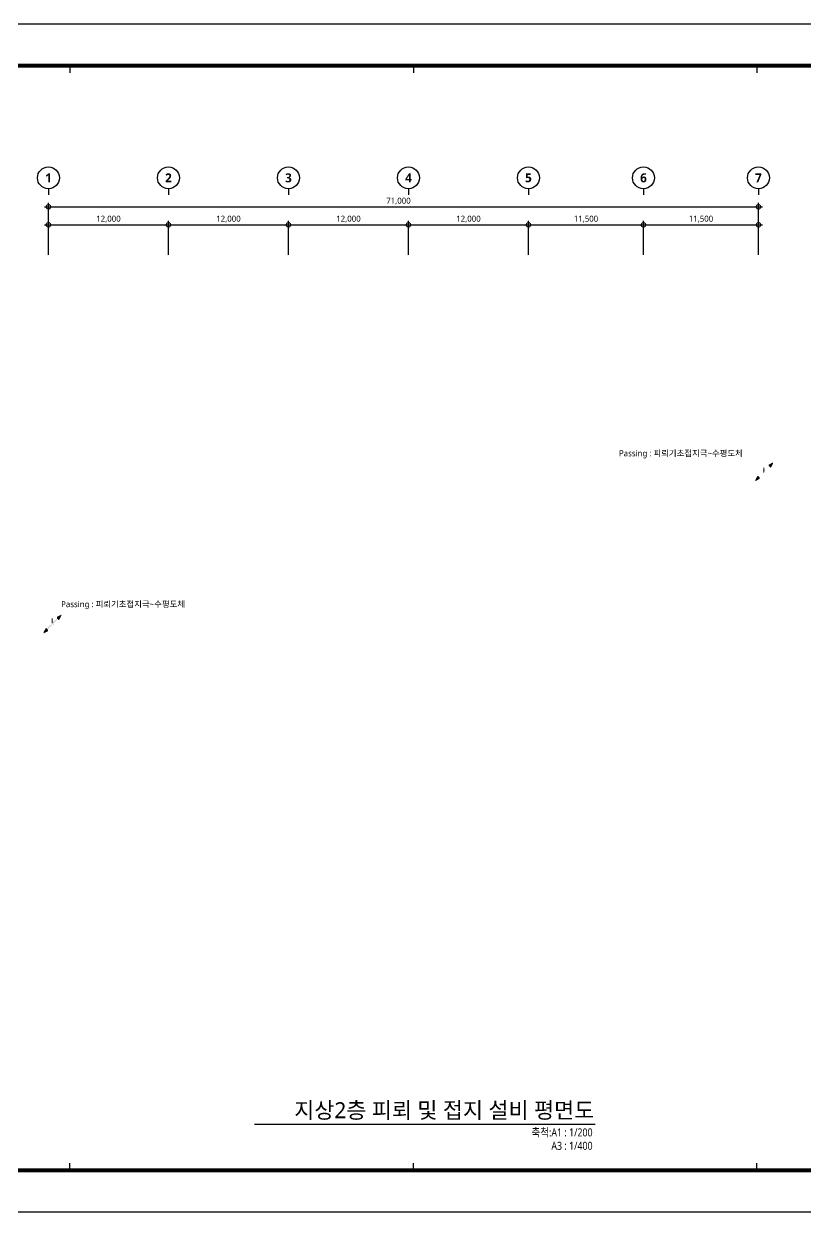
# Model space of a CAD drawing. Header units: millimetres. Extents: x -168600 to 672400, y 82 to 118882.
# Drawn here: x 206831 to 284977, y 82 to 118882 of the extents above; entities that cross this region are included whole.
import ezdxf
from ezdxf.enums import TextEntityAlignment as Align

# ---------------------------------------------------------------- set-up
doc = ezdxf.new("R2010")
doc.units = ezdxf.units.MM
doc.header["$LTSCALE"] = 2000
for name, color, linetype in [('arch', 8, 'Continuous'), ('KEC-SYM', 3, 'Continuous'), ('KEC-TEXT', 6, 'Continuous'), ('SYM-BUB', 3, 'Continuous'), ('TIT', 2, 'Continuous'), ('XR-SHEET-SHT', 5, 'Continuous')]:
    doc.layers.add(name, color=color, linetype=linetype)
doc.layers.add('XR-SHEET-TEMP', color=171, linetype='Continuous', plot=False)
doc.styles.add('$0$스타일1', font='malgun.ttf')
doc.styles.add('GHS', font='malgun.ttf')
doc.styles.add('맑은고딕', font='malgun.ttf')
doc.styles.add('스타일1', font='malgun.ttf')
doc.styles.add('스타일2', font='malgunbd.ttf')
doc.dimstyles.new('CJA', dxfattribs={"dimscale": 300, "dimtxt": 2.7, "dimasz": 1, "dimexe": 2, "dimexo": 3, "dimgap": 1, "dimtad": 1, "dimdec": 0, "dimzin": 1, "dimdsep": 46, "dimlunit": 6, "dimtxsty": '$0$스타일1', "dimblk": 'CJDOT', "dimcen": 0.09, "dimdle": 1, "dimclrd": 256, "dimclre": 256, "dimclrt": 3, "dimadec": 0, "dimazin": 0, "dimtfac": 1, "dimtdec": 0, "dimtix": 1, "dimtmove": 2, "dimatfit": 3, "dimldrblk": 'CJDOT', "dimfxl": 1, "dimtolj": 1, "dimtzin": 1, "dimarcsym": 0})

# ---------------------------------------------------------------- blocks, each defined once
blk = doc.blocks.new('XR-FORM-EE', base_point=(461, 408))
at = {"layer": 'XR-SHEET-SHT', "color": 5}
blk.add_lwpolyline([(0, 118800), (168200, 118800), (168200, 0), (0, 0)], close=True, dxfattribs=at)
at = {"layer": 'XR-SHEET-SHT', "color": 5, "const_width": 400}
blk.add_lwpolyline([(9300, 114600), (163900, 114600), (163900, 4200), (9300, 4200)], close=True, dxfattribs=at)
at = {"layer": 'XR-SHEET-TEMP'}
for p, q in [((43650, 114600), (43650, 113900)), ((78000, 114600), (78000, 113900)), ((112350, 114600), (112350, 113900)), ((43650, 4200), (43650, 4900)), ((78000, 4200), (78000, 4900)), ((112350, 4200), (112350, 4900))]:
    blk.add_line(p, q, dxfattribs=at)
blk = doc.blocks.new('_DotSmall')
at = {"color": 0, "linetype": 'ByBlock', "const_width": 0.5}
blk.add_lwpolyline([(-0.0625, 0, 1), (0.0625, 0, 1)], format="xyb", close=True, dxfattribs=at)
blk = doc.blocks.new('*D158')
at = {"layer": 'arch', "color": 7, "lineweight": -2, "transparency": 16777216}
for p, q in [((209300, 95782), (209300, 100982)), ((280300, 95782), (280300, 100982)), ((208900, 100582), (280700, 100582))]:
    blk.add_line(p, q, dxfattribs=at)
at = {"layer": 'arch', "color": 7, "lineweight": -2, "transparency": 16777216, "xscale": 900, "yscale": 900, "zscale": 900, "rotation": 180}
blk.add_blockref('_DotSmall', (209300, 100582), dxfattribs=at)
at = {"layer": 'arch', "color": 7, "lineweight": -2, "transparency": 16777216, "xscale": 900, "yscale": 900, "zscale": 900}
blk.add_blockref('_DotSmall', (280300, 100582), dxfattribs=at)
at = {"layer": 'arch', "color": 3, "transparency": 16777216, "insert": (244300, 101144), "char_height": 600, "attachment_point": 5, "style": '스타일1'}
blk.add_mtext('\\A1;71,000', dxfattribs=at)
blk = doc.blocks.new('CJDOT')
blk.add_line((-2, 0), (2, 0))
at = {"const_width": 0.5}
blk.add_lwpolyline([(-0.25, 0, 1), (0.25, 0, 1)], format="xyb", close=True, dxfattribs=at)
blk = doc.blocks.new('*D159')
at = {"layer": 'arch', "color": 7, "lineweight": -2, "transparency": 16777216}
for p, q in [((268400, 98782), (280700, 98782)), ((268800, 95782), (268800, 99182)), ((280300, 95782), (280300, 99182))]:
    blk.add_line(p, q, dxfattribs=at)
at = {"layer": 'arch', "color": 7, "lineweight": -2, "transparency": 16777216, "xscale": 900, "yscale": 900, "zscale": 900, "rotation": 180}
blk.add_blockref('_DotSmall', (268800, 98782), dxfattribs=at)
at = {"layer": 'arch', "color": 7, "lineweight": -2, "transparency": 16777216, "xscale": 900, "yscale": 900, "zscale": 900}
blk.add_blockref('_DotSmall', (280300, 98782), dxfattribs=at)
at = {"layer": 'arch', "color": 3, "transparency": 16777216, "insert": (274550, 99344), "char_height": 600, "attachment_point": 5, "style": '스타일1'}
blk.add_mtext('\\A1;11,500', dxfattribs=at)
blk = doc.blocks.new('*D160')
at = {"layer": 'arch', "color": 7, "lineweight": -2, "transparency": 16777216}
for p, q in [((256900, 98782), (269200, 98782)), ((257300, 95782), (257300, 99182)), ((268800, 95782), (268800, 99182))]:
    blk.add_line(p, q, dxfattribs=at)
at = {"layer": 'arch', "color": 7, "lineweight": -2, "transparency": 16777216, "xscale": 900, "yscale": 900, "zscale": 900, "rotation": 180}
blk.add_blockref('_DotSmall', (257300, 98782), dxfattribs=at)
at = {"layer": 'arch', "color": 7, "lineweight": -2, "transparency": 16777216, "xscale": 900, "yscale": 900, "zscale": 900}
blk.add_blockref('_DotSmall', (268800, 98782), dxfattribs=at)
at = {"layer": 'arch', "color": 3, "transparency": 16777216, "insert": (263050, 99344), "char_height": 600, "attachment_point": 5, "style": '스타일1'}
blk.add_mtext('\\A1;11,500', dxfattribs=at)
blk = doc.blocks.new('*D161')
at = {"layer": 'arch', "color": 7, "lineweight": -2, "transparency": 16777216}
for p, q in [((244900, 98782), (257700, 98782)), ((245300, 95782), (245300, 99182)), ((257300, 95782), (257300, 99182))]:
    blk.add_line(p, q, dxfattribs=at)
at = {"layer": 'arch', "color": 7, "lineweight": -2, "transparency": 16777216, "xscale": 900, "yscale": 900, "zscale": 900, "rotation": 180}
blk.add_blockref('_DotSmall', (245300, 98782), dxfattribs=at)
at = {"layer": 'arch', "color": 7, "lineweight": -2, "transparency": 16777216, "xscale": 900, "yscale": 900, "zscale": 900}
blk.add_blockref('_DotSmall', (257300, 98782), dxfattribs=at)
at = {"layer": 'arch', "color": 3, "transparency": 16777216, "insert": (251300, 99344), "char_height": 600, "attachment_point": 5, "style": '스타일1'}
blk.add_mtext('\\A1;12,000', dxfattribs=at)
blk = doc.blocks.new('*D162')
at = {"layer": 'arch', "color": 7, "lineweight": -2, "transparency": 16777216}
for p, q in [((232900, 98782), (245700, 98782)), ((233300, 95782), (233300, 99182)), ((245300, 95782), (245300, 99182))]:
    blk.add_line(p, q, dxfattribs=at)
at = {"layer": 'arch', "color": 7, "lineweight": -2, "transparency": 16777216, "xscale": 900, "yscale": 900, "zscale": 900, "rotation": 180}
blk.add_blockref('_DotSmall', (233300, 98782), dxfattribs=at)
at = {"layer": 'arch', "color": 7, "lineweight": -2, "transparency": 16777216, "xscale": 900, "yscale": 900, "zscale": 900}
blk.add_blockref('_DotSmall', (245300, 98782), dxfattribs=at)
at = {"layer": 'arch', "color": 3, "transparency": 16777216, "insert": (239300, 99344), "char_height": 600, "attachment_point": 5, "style": '스타일1'}
blk.add_mtext('\\A1;12,000', dxfattribs=at)
blk = doc.blocks.new('*D163')
at = {"layer": 'arch', "color": 7, "lineweight": -2, "transparency": 16777216}
for p, q in [((220900, 98782), (233700, 98782)), ((221300, 95782), (221300, 99182)), ((233300, 95782), (233300, 99182))]:
    blk.add_line(p, q, dxfattribs=at)
at = {"layer": 'arch', "color": 7, "lineweight": -2, "transparency": 16777216, "xscale": 900, "yscale": 900, "zscale": 900, "rotation": 180}
blk.add_blockref('_DotSmall', (221300, 98782), dxfattribs=at)
at = {"layer": 'arch', "color": 7, "lineweight": -2, "transparency": 16777216, "xscale": 900, "yscale": 900, "zscale": 900}
blk.add_blockref('_DotSmall', (233300, 98782), dxfattribs=at)
at = {"layer": 'arch', "color": 3, "transparency": 16777216, "insert": (227300, 99344), "char_height": 600, "attachment_point": 5, "style": '스타일1'}
blk.add_mtext('\\A1;12,000', dxfattribs=at)
blk = doc.blocks.new('*D164')
at = {"layer": 'arch', "color": 7, "lineweight": -2, "transparency": 16777216}
for p, q in [((208900, 98782), (221700, 98782)), ((209300, 95782), (209300, 99182)), ((221300, 95782), (221300, 99182))]:
    blk.add_line(p, q, dxfattribs=at)
at = {"layer": 'arch', "color": 7, "lineweight": -2, "transparency": 16777216, "xscale": 900, "yscale": 900, "zscale": 900, "rotation": 180}
blk.add_blockref('_DotSmall', (209300, 98782), dxfattribs=at)
at = {"layer": 'arch', "color": 7, "lineweight": -2, "transparency": 16777216, "xscale": 900, "yscale": 900, "zscale": 900}
blk.add_blockref('_DotSmall', (221300, 98782), dxfattribs=at)
at = {"layer": 'arch', "color": 3, "transparency": 16777216, "insert": (215300, 99344), "char_height": 600, "attachment_point": 5, "style": '스타일1'}
blk.add_mtext('\\A1;12,000', dxfattribs=at)
blk = doc.blocks.new('NEW_BUB')
at = {"layer": 'SYM-BUB', "color": 6}
blk.add_line((0, 3), (0, 0), dxfattribs=at)
blk.add_circle((0, 8.5), 5.5, dxfattribs=at)
at = {"layer": 'SYM-BUB', "color": 3, "style": '스타일2'}
blk.add_attdef('X', text='', height=4.5, dxfattribs=at).set_placement((0, 8.5), align=Align.MIDDLE)
blk = doc.blocks.new('입상입하1')
at = {"layer": 'KEC-SYM'}
h = blk.add_hatch(dxfattribs=at)
h.set_pattern_fill('ANSI31', color=6, scale=50, angle=135)
h.set_pattern_definition([(180, (845993.8846, 610394.13), (-1e-14, -6.25), [])])
h.paths.add_polyline_path([(432, 432), (321, 228), (229, 321)])
at = {"layer": 'KEC-SYM', "color": 6, "const_width": 3.93}
blk.add_lwpolyline([(0, 61, -1), (0, -61, -1), (0, 61)], format="xyb", dxfattribs=at)
for points in [[(43, 43), (275, 275)], [(434, 433), (322, 227), (229, 321), (434, 433)]]:
    blk.add_lwpolyline(points, dxfattribs=at)

msp = doc.modelspace()

# ---------------------------------------------------------------- linework, layer by layer
at = {"layer": 'TIT'}
msp.add_line((229903.9, 8900), (263969.6, 8900), dxfattribs=at)

# ---------------------------------------------------------------- block references
at = {"layer": 'arch'}
msp.add_blockref('XR-FORM-EE', (168261, 490.7), dxfattribs=at)
at = {"layer": 'arch', "xscale": 200.0000000000001, "yscale": 200.0000000000001, "zscale": 200.0000000000001}
for p, values in [((209300, 101782.2), {'X': '1'}), ((221300, 101782.2), {'X': '2'}), ((233300, 101782.2), {'X': '3'}), ((245300, 101782.2), {'X': '4'}), ((257300, 101782.2), {'X': '5'}), ((268800, 101782.2), {'X': '6'}), ((280300, 101782.2), {'X': '7'})]:
    msp.add_blockref('NEW_BUB', p, dxfattribs=at).add_auto_attribs(values)
at = {"layer": 'KEC-SYM', "color": 6, "xscale": 2, "yscale": 2, "zscale": 2}
for p in [(280877.3, 74120.3), (209700, 58897)]:
    msp.add_blockref('입상입하1', p, dxfattribs=at)
at = {"layer": 'KEC-SYM', "color": 6, "xscale": 2, "yscale": 2, "zscale": 2, "rotation": 180}
for p in [(280877.3, 74120.3), (209700, 58897)]:
    msp.add_blockref('입상입하1', p, dxfattribs=at)

# ---------------------------------------------------------------- texts
at = {"layer": 'TIT', "style": 'GHS'}
msp.add_text('지상2층 피뢰 및 접지 설비 평면도', height=1600, dxfattribs=at).set_placement((263877.8, 10279.7), align=Align.MIDDLE_RIGHT)
at = {"layer": 'TIT', "style": 'GHS', "width": 0.85}
for s, p in [('축척:A1 : 1/200', (263715.7, 7662.3)), ('A3 : 1/400', (263715.7, 6324.1))]:
    msp.add_text(s, height=800, dxfattribs=at).set_placement(p, align=Align.RIGHT)

# ---------------------------------------------------------------- dimensions: what is measured, and where the dimension line sits
at = {"layer": 'arch'}
dim = msp.add_linear_dim(base=(280300, 100582.2), p1=(209300, 95182.2), p2=(280300, 95182.2), angle=180, dimstyle='CJA', override={"dimscale": 200, "dimtxt": 3, "dimasz": 4.5, "dimtxsty": '스타일1', "dimblk1": 'DotSmall', "dimblk2": 'DotSmall', "dimsah": 1, "dimdle": 2, "dimclrd": 7, "dimclre": 7}, dxfattribs=at)
dim.commit()
dim.dimension.update_dxf_attribs({"geometry": '*D158', "text_midpoint": (244300, 101144.2), "dimtype": 160})
for base, p1, p2, picture, middle in [((221300, 98782.2), (209300, 95182.2), (221300, 95182.2), '*D164', (215300, 99344.2)), ((233300, 98782.2), (221300, 95182.2), (233300, 95182.2), '*D163', (227300, 99344.2)), ((245300, 98782.2), (233300, 95182.2), (245300, 95182.2), '*D162', (239300, 99344.2)), ((257300, 98782.2), (245300, 95182.2), (257300, 95182.2), '*D161', (251300, 99344.2)), ((268800, 98782.2), (257300, 95182.2), (268800, 95182.2), '*D160', (263050, 99344.2)), ((280300, 98782.2), (268800, 95182.2), (280300, 95182.2), '*D159', (274550, 99344.2))]:
    dim = msp.add_linear_dim(base=base, p1=p1, p2=p2, dimstyle='CJA', override={"dimscale": 200, "dimtxt": 3, "dimasz": 4.5, "dimtxsty": '스타일1', "dimblk1": 'DotSmall', "dimblk2": 'DotSmall', "dimsah": 1, "dimdle": 2, "dimclrd": 7, "dimclre": 7}, dxfattribs=at)
    dim.commit()
    dim.dimension.update_dxf_attribs({"geometry": picture, "text_midpoint": middle})

# ---------------------------------------------------------------- next in the draw order: wipeouts: each hides what was drawn before it
at = {"color": 6}
for points in [[(266067.7, 76499.6), (280225.8, 76499.6), (280225.8, 75299.6), (266067.7, 75299.6)], [(210284.5, 61421.1), (224442.6, 61421.1), (224442.6, 60221.1), (210284.5, 60221.1)]]:
    msp.add_wipeout(points, dxfattribs=at).dxf.layer = 'KEC-TEXT'

# ---------------------------------------------------------------- next in the draw order: linework, layer by layer
at = {"layer": 'KEC-TEXT', "color": 6}
for points in [[(280225.8, 75899.6, 0, 0, 0), (280840.9, 75899.6, 0, 0, 0), (280840.9, 74518.4, 102.7, 102.7, 0), (280840.9, 74037.7, 0, 0, 0)], [(210284.5, 60821.1, 0, 0, 0), (209669.5, 60821.1, 0, 0, 0), (209669.5, 59439.9, 102.7, 102.7, 0), (209669.5, 58959.2, 0, 0, 0)]]:
    msp.add_lwpolyline(points, format="xyseb", dxfattribs=at)

# ---------------------------------------------------------------- next in the draw order: texts
at = {"layer": 'KEC-TEXT', "color": 6, "style": '맑은고딕'}
for p in [(266354, 75943.8), (210570.8, 60865.4)]:
    msp.add_text('Passing : 피뢰기초접지극~수평도체', height=600, dxfattribs=at).set_placement(p, align=Align.MIDDLE_LEFT)

doc.saveas('drawing.dxf')
